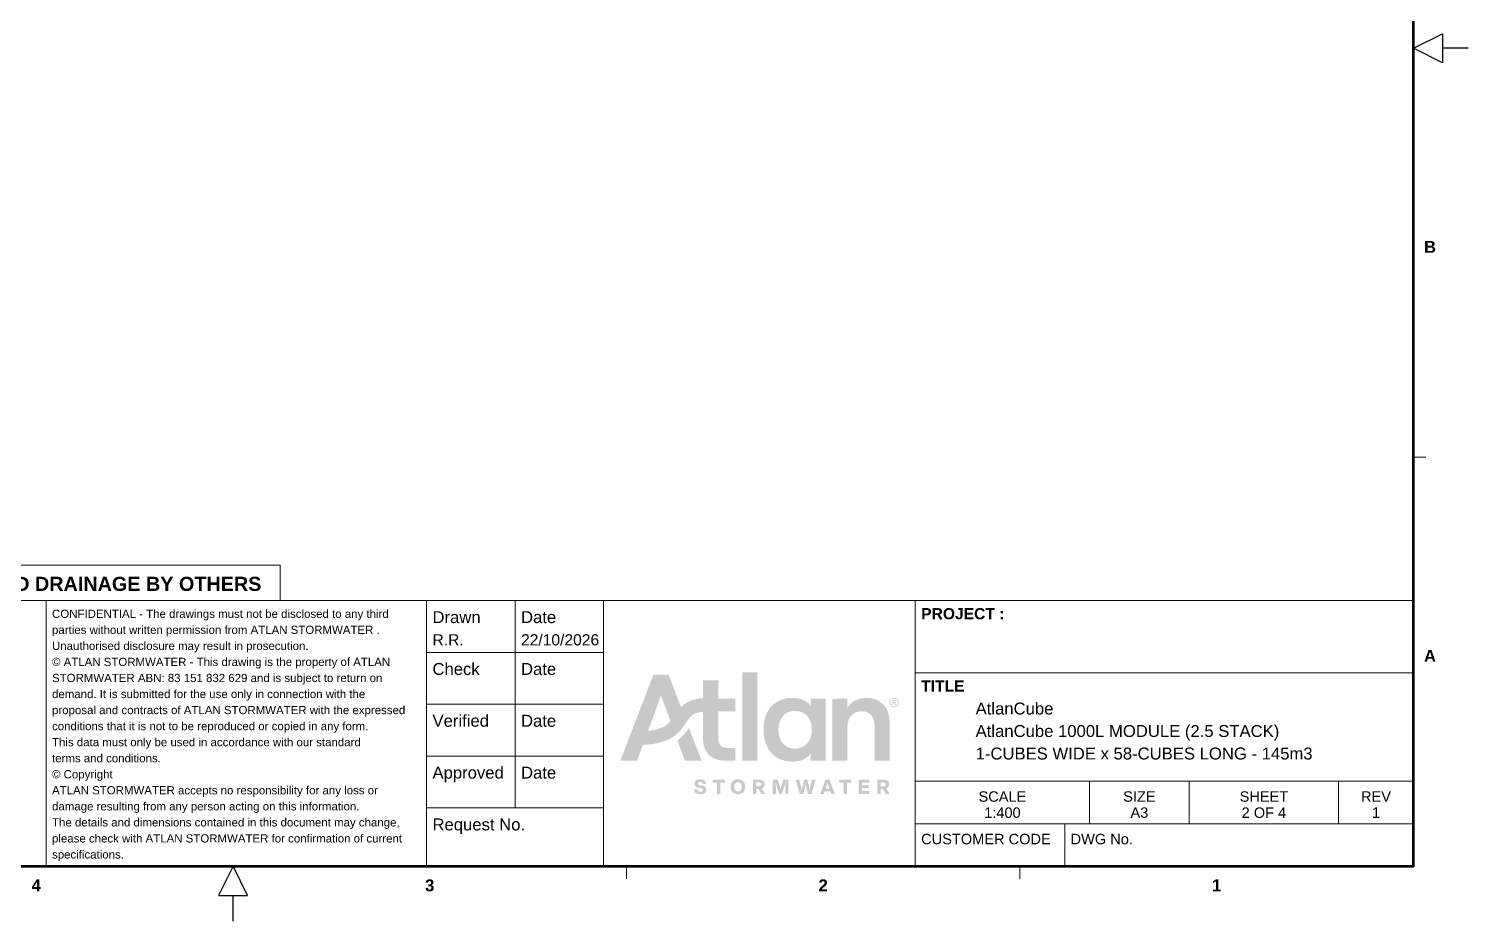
# Model space of a CAD drawing. Header units: millimetres. Extents: x 282 to 167718, y 282 to 525318.
# Drawn here: x 70159 to 167718, y 271482 to 331922 of the extents above; entities that cross this region are included whole.
import ezdxf
from ezdxf.enums import TextEntityAlignment as Align

# ---------------------------------------------------------------- set-up
doc = ezdxf.new("R2010")
doc.units = ezdxf.units.MM
doc.layers.add('FRAME', color=7, linetype='Continuous')
doc.layers.add('TITLE_BLOCK', color=7, linetype='Continuous')
doc.styles.add('ARIAL', font='arial.ttf')
doc.styles.add('ARIAL_BOLD', font='arialbd.ttf')

msp = doc.modelspace()

# ---------------------------------------------------------------- hatches: boundary and pattern name
at = {"layer": 'TITLE_BLOCK', "true_color": 0x0a5cff}
h = msp.add_hatch(color=7, dxfattribs=at)
h.dxf.hatch_style = 1
h.paths.add_polyline_path([(115664.2, 282606.6), (115760, 282359.8), (115752.9, 282356.5), (114626.2, 282356.5), (114618.7, 282365.2), (114122.7, 283717.2), (114124.9, 283722.5), (114229.2, 283802.1), (114336.5, 283892.5), (114430.7, 283980), (114536.2, 284087.3), (114622.8, 284183.9), (114719.8, 284301.9), (114805.8, 284414.6), (114904.5, 284554.1), (114910.6, 284558.6)])
h.paths.add_polyline_path([(118526.9, 285830.9), (118526.5, 282359.8), (118531.9, 282356.7), (119535.1, 282356.7), (119540.7, 282359.8), (119540.8, 288331), (119535.1, 288335.1), (118531.9, 288335.1), (118526.4, 288331)])
h.paths.add_polyline_path([(113540.9, 288111), (114363.3, 285982.5), (114368.7, 285983.8), (114427.7, 286041.1), (114518.9, 286121.9), (114599.4, 286185.6), (114685.2, 286245.9), (114755, 286289.4), (114840.8, 286337.4), (114915.9, 286374.1), (115017.9, 286417.2), (115109.1, 286449.7), (115194.9, 286476), (115275.4, 286496.9), (115393.4, 286522.1), (115586.5, 286552), (115693.8, 286563.1), (115860.2, 286575.1), (115862.2, 286582), (115862, 287799.9), (115865.5, 287804.6), (116879.5, 287804.5), (116883.1, 287799.9), (116882.7, 286549.8), (116884.9, 286543.8), (118038.3, 286542.8), (118045.6, 286539.1), (118046.3, 285691.5), (118043.7, 285688.5), (116890.2, 285687.5), (116884.9, 285686.3), (116882.9, 285680.7), (116883.2, 283835.2), (116888.5, 283749.3), (116894, 283706.4), (116909.3, 283631.3), (116925.4, 283577.7), (116946.8, 283524), (116975, 283470.4), (117011.9, 283416.7), (117051.2, 283373.1), (117110.2, 283323.9), (117153.1, 283296.9), (117206.8, 283270.7), (117265.8, 283249.8), (117367.7, 283228.4), (117453.5, 283221.2), (118038.3, 283220.9), (118044.7, 283218.2), (118046.2, 282359.8), (118043.7, 282357.5), (117265.8, 282358.7), (117137, 282368.6), (117024.4, 282384.3), (116917.1, 282405.9), (116820.5, 282431.6), (116714.4, 282467.1), (116616.6, 282508.2), (116520, 282557.7), (116412.7, 282625.5), (116321.5, 282696.4), (116244.9, 282767.6), (116163.3, 282858.8), (116100.1, 282944.6), (116047.5, 283030.4), (116010.4, 283102.1), (115969.4, 283196.8), (115944.4, 283266.5), (115917.3, 283357.7), (115896.1, 283448.9), (115879.7, 283545.5), (115869.2, 283636.7), (115863.4, 283722.5), (115862.1, 283797.6), (115862.1, 285643.2), (115860.2, 285651.1), (115854.8, 285651.9), (115742.1, 285644.5), (115618.7, 285629.2), (115527.5, 285612.6), (115420.2, 285585.5), (115345.1, 285560.1), (115248.6, 285517.1), (115162.7, 285467), (115098.3, 285419), (115055.4, 285381.6), (115005.6, 285332), (114919.5, 285230.1), (114844.5, 285128.1), (114600.7, 284768.7), (114505.2, 284634.6), (114375.5, 284468.2), (114257.1, 284334.1), (114175.6, 284251.3), (114095.1, 284176.3), (113961, 284065), (113880.5, 284005.8), (113800, 283951.2), (113639.1, 283855), (113547.9, 283807.2), (113445.9, 283759.3), (113242.1, 283677.1), (113032.8, 283608.5), (112807.5, 283549.6), (112598.3, 283506.7), (112362.2, 283469.9), (112104.7, 283441), (111777.4, 283417.9), (111385.8, 282357.8), (110264.5, 282356.5), (110257, 282359.8), (112487.9, 288164.7), (112491, 288169.5), (112496.3, 288170.8), (113515.7, 288170.9), (113523.2, 288159.3)])
h.paths.add_polyline_path([(124312.3, 280804), (124425.6, 280466), (124422.6, 280461.7), (124159.7, 280463.1), (124158.5, 280471.4), (124286.8, 280857.6), (124293.9, 280862.5)])
h.paths.add_polyline_path([(128441.9, 280203.1), (128268.1, 280476.7), (128274.6, 280483.9), (128306.8, 280496.5), (128344.4, 280517.9), (128392.7, 280559), (128410.3, 280578.7), (128431.7, 280610.9), (128447.2, 280643), (128457.7, 280675.2), (128465.7, 280712.8), (128469, 280750.3), (128468.9, 280782.5), (128464, 280825.4), (128454.7, 280863), (128442.3, 280895.2), (128421.3, 280932.7), (128400.3, 280959.6), (128376.6, 280983.1), (128349.8, 281003.9), (128312.2, 281026), (128258.5, 281047.3), (128188.8, 281062.4), (128124.4, 281067), (127673.8, 281067.2), (127668.4, 281064.7), (127666.4, 281056.1), (127666.4, 280106.5), (127673.8, 280103), (127888.4, 280103), (127895.7, 280106.5), (127895.5, 280439.2), (127899.1, 280444.7), (128033.2, 280445.1), (128038.6, 280442.6), (128247.8, 280103.8), (128500, 280103.5), (128502.1, 280106.5)])
h.paths.add_polyline_path([(121139.4, 280525), (121114.8, 280428.4), (121112.4, 280423.8), (121107.1, 280424.4), (121038.1, 280675.2), (120920.9, 281056.1), (120915, 281066.9), (120581.3, 281067.8), (120575.9, 281064.4), (120575.9, 280104.8), (120785.2, 280103), (120792.7, 280106.5), (120791.9, 280594.8), (120787, 280809.4), (120790.5, 280833.3), (120848.7, 280632.3), (120992.2, 280176.3), (121014.3, 280106.5), (121021.2, 280103), (121198.3, 280103.1), (121204.5, 280106.5), (121377.9, 280659.1), (121429, 280832.9), (121432.5, 280820.1), (121426.8, 280605.5), (121426.1, 280106.5), (121434.3, 280103.1), (121638.2, 280103), (121644.3, 280106.5), (121644.3, 280111.9), (121644.2, 281056.1), (121640.1, 281066.9), (121304.1, 281066.9), (121298, 281056.1), (121180.6, 280675.2)])
h.paths.add_polyline_path([(119658.5, 281066.9), (119240.1, 281067.4), (119235.5, 281061.5), (119235.4, 280106.5), (119240.1, 280103), (119454.7, 280103.1), (119463.4, 280106.5), (119463.1, 280439.2), (119470.8, 280445.1), (119604.9, 280444.1), (119814.1, 280105.2), (119819.5, 280103), (120066.3, 280102.9), (120070.6, 280106.5), (119836.9, 280476.7), (119840.9, 280482.8), (119905.3, 280513.1), (119953.6, 280550.9), (119986.5, 280589.4), (120013.5, 280637.7), (120029.2, 280686), (120035, 280718.2), (120037.6, 280761.1), (120034.3, 280814.7), (120024.7, 280857.6), (120013.3, 280889.8), (119993.1, 280927.4), (119963.1, 280964.9), (119932.2, 280993.6), (119878.5, 281026.7), (119830.2, 281046), (119781.9, 281058.3), (119744.4, 281063.9)])
h.paths.add_polyline_path([(125554.6, 280103), (125393.7, 280102.9), (125386.6, 280106.5), (125386.5, 280857.6), (125382.9, 280861.7), (125377.6, 280862.3), (125098.6, 280862), (125093.2, 280865.1), (125091.8, 281056.1), (125091.9, 281061.5), (125096.3, 281066.9), (125908.7, 281068), (125913.6, 281061.5), (125914, 280868.4), (125910.5, 280863), (125624.4, 280862.5), (125617.6, 280857.6), (125617.5, 280106.5), (125608.3, 280102.9)])
h.paths.add_polyline_path([(124173.8, 284935), (124174, 282359.8), (124170.5, 282356.8), (123156.5, 282356.8), (123151.8, 282359.8), (123151.1, 282838.1), (123145.8, 282836.7), (123110.5, 282783.7), (123076.5, 282740.7), (123016.6, 282676.4), (122941.9, 282609.6), (122840, 282535.8), (122748.7, 282482), (122620, 282420.9), (122507.3, 282378.7), (122378.6, 282341.4), (122282, 282320.5), (122137.1, 282299.4), (122062, 282293.4), (121949.4, 282289.8), (121815.2, 282293.2), (121670.4, 282304.7), (121552.4, 282320.8), (121396.8, 282352.3), (121294.8, 282379.7), (121198.3, 282411.3), (121058.8, 282467), (120962.2, 282513.8), (120876.4, 282561.9), (120769.1, 282631.6), (120688.6, 282691.9), (120617.6, 282751.5), (120543.8, 282821.3), (120477.4, 282891), (120414, 282966.1), (120349.6, 283051.9), (120279.3, 283159.2), (120230.1, 283245), (120166.4, 283373.8), (120123.7, 283475.7), (120087, 283577.7), (120054.5, 283685), (120020.9, 283819.1), (119999.3, 283926.4), (119983.3, 284028.3), (119968.2, 284157.1), (119957.3, 284323.4), (119956.6, 284554.1), (119962.6, 284672.1), (119973.1, 284790.1), (119988.7, 284908.2), (120010.5, 285031.6), (120031.8, 285128.1), (120060.3, 285235.4), (120092, 285337.4), (120129.5, 285439.3), (120160.9, 285514.4), (120209.5, 285616.3), (120262.4, 285712.9), (120322.2, 285809.5), (120386.9, 285900.7), (120447.2, 285975.6), (120509.6, 286045.5), (120573.6, 286109.9), (120645.7, 286175.2), (120726.2, 286239.5), (120795.9, 286289), (120871, 286337), (120956.9, 286385.6), (121053.4, 286433.1), (121155.4, 286475.3), (121230.5, 286501.9), (121348.5, 286536.8), (121488, 286568.8), (121616.7, 286589.4), (121783.1, 286605.1), (121911.8, 286608.7), (122056.7, 286605.2), (122169.3, 286594.3), (122319.6, 286568.2), (122442.9, 286536.6), (122561, 286496.9), (122684.4, 286444.2), (122802.4, 286380.1), (122899, 286316.3), (122995.5, 286239), (123076, 286160.5), (123145.8, 286077), (123151.1, 286076.2), (123152.1, 286533.8), (123152.6, 286539.1), (123156.5, 286542.3), (124170.5, 286542.4), (124173.9, 286533.8)])
h.paths.add_polyline_path([(127593.3, 282356.7), (127491.4, 282356.7), (127482.8, 282359.8), (127483.2, 284747.2), (127478, 284849.2), (127472.2, 284902.8), (127456.6, 284994), (127434.9, 285079.9), (127411.7, 285149.6), (127385.2, 285214), (127358.6, 285267.6), (127316.6, 285337.4), (127278, 285391), (127246.8, 285428.6), (127194.6, 285482.2), (127137.3, 285531.8), (127083.6, 285570.2), (127030, 285602.3), (126965.6, 285633.8), (126895.9, 285660.2), (126836.8, 285677.2), (126761.7, 285692.5), (126659.8, 285702.8), (126611.5, 285703.9), (126557.9, 285702.7), (126455.9, 285692.7), (126375.5, 285677.1), (126300.3, 285655.7), (126241.3, 285634.2), (126150.1, 285591.1), (126080.4, 285548.9), (126026.7, 285510), (125957.2, 285450), (125908.7, 285400), (125852.7, 285332), (125815.4, 285278.4), (125768.7, 285197.9), (125735.3, 285128.1), (125709.8, 285063.8), (125687.4, 284994), (125666.5, 284908.2), (125653.4, 284833.1), (125644.3, 284752.6), (125640.2, 284666.8), (125640.1, 282359.8), (125635.1, 282356.7), (124626.5, 282356.7), (124617.7, 282359.8), (124617.9, 286533.8), (124621.1, 286542), (125635.1, 286542.6), (125639.4, 286539.1), (125639.9, 286533.8), (125640.5, 285904.5), (125645.8, 285905.5), (125687.5, 285981.2), (125740.8, 286061.6), (125800, 286136.7), (125853.6, 286195.8), (125930.2, 286268), (125989.2, 286316.2), (126048.2, 286358.9), (126123.3, 286406.1), (126193, 286444), (126284.2, 286486), (126375.5, 286520.2), (126461.3, 286546.6), (126547.1, 286568), (126627.6, 286583.7), (126751, 286600), (126831.5, 286606.2), (126965.6, 286608.7), (127067.5, 286605.4), (127174.8, 286595.1), (127249.9, 286584), (127330.4, 286568.1), (127432.3, 286541.8), (127522.7, 286512.3), (127614.8, 286475.8), (127684.5, 286442.9), (127770.3, 286395.7), (127845.4, 286347.6), (127931.3, 286283.7), (128001, 286224), (128083, 286142.1), (128147.6, 286067), (128196.1, 286002.6), (128265.8, 285895.3), (128312.9, 285809.5), (128351.4, 285729), (128394.1, 285621.7), (128430.2, 285508.3), (128460.4, 285385.7), (128480.9, 285273), (128497.2, 285133.5), (128502.7, 285015.5), (128502.7, 282359.8), (128500, 282356.7)])
h.paths.add_polyline_path([(112583.9, 285600.3), (112135.3, 284382.4), (112131.5, 284371.7), (112136.9, 284368.8), (112276.4, 284385.9), (112378.3, 284401.6), (112496.3, 284422.9), (112619.7, 284450), (112818.2, 284504.7), (112914.8, 284537.2), (113022.1, 284579.7), (113102.6, 284616.4), (113204.5, 284669.9), (113274.3, 284711.6), (113365.5, 284773.6), (113440.6, 284831.8), (113509.1, 284892.1), (113596.2, 284978.9), (113646.3, 285036.9), (113082.2, 286576.7), (113019, 286748.3), (113011.4, 286761.9)])
h.paths.add_polyline_path([(115613.4, 280907), (115581.2, 280900.3), (115549, 280885.9), (115528.7, 280868.4), (115515.4, 280846.9), (115509.9, 280825.4), (115510.3, 280793.3), (115516.5, 280771.8), (115536.6, 280745), (115559.7, 280728.6), (115602.6, 280711.3), (115640.2, 280701.1), (115763.6, 280678.2), (115838.7, 280661), (115892.3, 280643.9), (115940.6, 280623), (115994.3, 280589.7), (116029.1, 280557.2), (116056, 280519.6), (116076.5, 280471.4), (116086.6, 280412.3), (116087, 280364.1), (116076.5, 280299.7), (116054.7, 280246), (116021.1, 280198.5), (115983.6, 280163.4), (115929.9, 280130.4), (115876.3, 280108.8), (115844.1, 280099.4), (115785, 280088), (115726, 280082.7), (115645.6, 280082.4), (115570.5, 280088.5), (115516.8, 280099), (115479.2, 280110), (115409.5, 280141.1), (115380, 280160.2), (115350.5, 280184.5), (115327.5, 280208.5), (115307.1, 280235.3), (115291.5, 280262.2), (115275.1, 280299.7), (115264.4, 280337.2), (115258, 280374.8), (115256, 280412.3), (115259.3, 280419.2), (115264.7, 280420), (115473.9, 280419.9), (115478.5, 280412.3), (115482.1, 280380.2), (115489, 280353.3), (115510.1, 280315.8), (115527.5, 280298.6), (115554.4, 280281.9), (115608, 280265.6), (115688.5, 280259.9), (115752.9, 280265.9), (115774.3, 280271.7), (115806.5, 280287), (115835.5, 280315.8), (115845.6, 280337.2), (115849.3, 280358.7), (115849.8, 280380.2), (115846.2, 280401.6), (115833.3, 280425.5), (115806.5, 280447.7), (115774.3, 280462.2), (115736.8, 280473.4), (115559.7, 280507.9), (115484.6, 280529.3), (115414.9, 280560.9), (115382.7, 280581.7), (115349, 280610.9), (115311.5, 280659.1), (115295.5, 280691.3), (115285, 280723.5), (115278.9, 280755.7), (115276.1, 280804), (115279.7, 280852.3), (115290.4, 280895.2), (115316.8, 280948.8), (115342.1, 280981), (115388, 281021.1), (115431, 281045.6), (115473.9, 281063.3), (115538.3, 281079.5), (115575.8, 281085), (115672.4, 281088.9), (115742.1, 281084.2), (115801.1, 281074.1), (115854.8, 281058.1), (115903.1, 281036.5), (115951.4, 281004.1), (115985.5, 280970.3), (116012.2, 280932.7), (116034.6, 280884.5), (116049.8, 280825.4), (116053.3, 280775.9), (115844.1, 280774.4), (115837.2, 280777.2), (115830.2, 280820.1), (115818.4, 280846.9), (115801.1, 280868.6), (115779.7, 280885.1), (115740.8, 280900.6), (115709.9, 280906.5), (115656.3, 280909.5)])
h.paths.add_polyline_path([(126574, 281067.5), (126407.6, 281067.7), (126402.3, 281065.9), (126399.9, 281061.5), (126399.6, 280106.5), (126407.6, 280102.9), (127131.9, 280103.4), (127135.2, 280106.5), (127135, 280299.7), (127131.9, 280307), (126633, 280307.5), (126629.2, 280310.4), (126629.1, 280487.5), (126629.4, 280492.8), (126633, 280495.8), (127089, 280496.4), (127091.1, 280503.6), (127091.2, 280680.6), (127089, 280686.8), (127083.6, 280687.9), (126633, 280687.7), (126629.1, 280696.7), (126629.1, 280852.3), (126633, 280862.5), (127131.9, 280862.5), (127136.9, 280868.4), (127136.5, 281061.5), (127132.5, 281066.9), (127126.5, 281067.6)])
h.paths.add_polyline_path([(117840.8, 280246), (117866.6, 280217.4), (117900.2, 280187), (117936.8, 280160.2), (117979.3, 280135.6), (118027.6, 280114.5), (118075.9, 280099.3), (118129.5, 280088), (118172.5, 280083.2), (118279.7, 280083.6), (118344.1, 280093.1), (118387, 280104.1), (118446.1, 280126.1), (118489, 280148.1), (118537.3, 280180.4), (118564.1, 280203.1), (118614.1, 280256.8), (118640.6, 280294.3), (118666.9, 280342.6), (118683, 280380.2), (118699.8, 280433.8), (118710.6, 280487.5), (118716.1, 280535.7), (118715.4, 280643), (118705.1, 280712.8), (118694.2, 280755.7), (118672.7, 280814.7), (118651.1, 280857.6), (118623.3, 280900.6), (118597.7, 280932.7), (118564.1, 280966.7), (118531.9, 280993.5), (118483.6, 281025), (118440.7, 281046.2), (118397.8, 281062.7), (118333.4, 281079.2), (118295.8, 281084.9), (118236.8, 281088.9), (118145.6, 281084.5), (118086.6, 281073.6), (118049.1, 281063.2), (118006.1, 281047), (117963.2, 281025.8), (117920.3, 280998.3), (117882.7, 280967.8), (117848.1, 280932.7), (117822.4, 280900.6), (117795.1, 280857.6), (117773.8, 280814.7), (117755.7, 280766.4), (117741.6, 280712.8), (117734.3, 280669.9), (117729.6, 280616.2), (117729.4, 280557.2), (117734.6, 280498.2), (117742.1, 280455.3), (117756.2, 280401.6), (117774.4, 280353.3), (117795.7, 280310.4)])
h.paths.add_polyline_path([(123187.5, 280830.8), (123081.4, 280366.5), (123075.6, 280380.2), (123045.3, 280546.5), (123018.4, 280675.2), (122928.5, 281061.5), (122920.4, 281067.7), (122700.5, 281067.1), (122693.6, 281050.8), (122620, 280734.2), (122550.6, 280385.5), (122544.9, 280369.1), (122471.3, 280691.3), (122381.6, 281061.5), (122373.2, 281067.7), (122147.9, 281067.7), (122142.5, 281065.4), (122141.2, 281061.5), (122405.4, 280103.9), (122657.5, 280103.1), (122661, 280106.5), (122744.6, 280455.3), (122813.1, 280780.5), (122819.1, 280761.1), (122865.9, 280525), (122963.9, 280106.5), (122974.1, 280103.1), (123215.5, 280103.1), (123220.9, 280105), (123482.8, 281061.5), (123478.4, 281067.6), (123247.7, 281066.5)])
h.paths.add_polyline_path([(121976.2, 283176.2), (121906.5, 283183.7), (121847.4, 283194.1), (121734.8, 283222.8), (121632.8, 283260.5), (121536.3, 283308.6), (121445.1, 283367.4), (121353.9, 283441.6), (121297.9, 283497.2), (121255.4, 283545.5), (121191.3, 283631.3), (121133.2, 283727.9), (121080.3, 283840.8), (121039.6, 283953.2), (121008.1, 284071.2), (120986.5, 284189.3), (120971, 284344.9), (120970.1, 284527.3), (120976.2, 284623.8), (120992.3, 284747.2), (121019.7, 284876), (121055.7, 284994), (121101.1, 285106.7), (121154.3, 285208.6), (121217.7, 285305.2), (121292.8, 285396.4), (121359.2, 285462.1), (121439.7, 285527.8), (121493.4, 285564.4), (121547, 285596.3), (121622.1, 285633.8), (121734.8, 285676.7), (121836.7, 285703.3), (121933.3, 285719.4), (122062, 285728.4), (122201.5, 285724.2), (122319.6, 285708.7), (122432.2, 285682.4), (122539.5, 285645.2), (122652.2, 285591.2), (122705.8, 285559), (122759.5, 285522), (122845.3, 285451.1), (122895.4, 285401.7), (122933.7, 285358.8), (122991.8, 285283.7), (123055.4, 285181.8), (123103.3, 285085.2), (123148.7, 284967.2), (123184.9, 284838.4), (123206.6, 284725.8), (123222.4, 284586.3), (123227, 284468.2), (123222.3, 284312.7), (123206.6, 284173.2), (123179.6, 284039.1), (123143.2, 283915.7), (123103, 283813.7), (123055.4, 283717.2), (122991.7, 283615.2), (122933.5, 283540.1), (122895.3, 283497.2), (122845.3, 283447.8), (122759.5, 283377), (122662.9, 283313.8), (122555.6, 283260.5), (122453.7, 283223.4), (122335.6, 283193.8), (122228.3, 283177.8), (122110.3, 283171.3), (122029.8, 283172)])
h.paths.add_polyline_path([(118447.4, 280750.3), (118425.8, 280787.9), (118408.9, 280809.4), (118365.6, 280848.3), (118328, 280869.1), (118274.4, 280885.3), (118215.4, 280889.3), (118172.5, 280885.4), (118151, 280880.4), (118118.8, 280869.3), (118097.3, 280858.5), (118065.5, 280836.2), (118048.1, 280820.1), (118014.7, 280777.2), (117987.3, 280718.2), (117972.1, 280653.8), (117967.2, 280584), (117971.6, 280519.6), (117988, 280449.9), (118015.6, 280390.9), (118050, 280348), (118075.9, 280325.3), (118124.2, 280298.5), (118156.4, 280288), (118183.2, 280283), (118226.1, 280280.8), (118252.9, 280281.6), (118285.1, 280286.9), (118322.7, 280298.6), (118360.2, 280318.3), (118397.8, 280349), (118431.6, 280390.9), (118457.9, 280444.5), (118469.1, 280482.1), (118478.6, 280541.1), (118479.7, 280616.2), (118474.1, 280664.5), (118463.8, 280707.4)])
h.paths.add_polyline_path([(128612, 286533.8), (128573.6, 286496.2), (128536.1, 286442.5), (128508.9, 286378.2), (128497.9, 286324.5), (128497.8, 286249.4), (128508.9, 286195.8), (128530.7, 286142.1), (128562, 286093.8), (128585.8, 286066.7), (128618, 286038), (128666.3, 286007), (128719.9, 285985), (128773.6, 285973.8), (128848.7, 285973.5), (128902.3, 285984.2), (128934.5, 285995.4), (128966.7, 286011.2), (129015, 286044.2), (129054.2, 286083.1), (129081.4, 286120.7), (129107.8, 286174.3), (129124.5, 286238.7), (129127.6, 286292.3), (129124.4, 286335.2), (129117.9, 286367.4), (129096.3, 286426.5), (129075.3, 286464), (129059.8, 286485.5), (129012.7, 286533.8), (128972.1, 286562.9), (128918.4, 286588.4), (128880.9, 286599.3), (128843.3, 286605.3), (128778.9, 286605), (128725.3, 286594.3), (128660.9, 286567.5)])
h.paths.add_polyline_path([(119807.1, 280734.2), (119799, 280702.1), (119779.7, 280669.9), (119755.1, 280647.6), (119717.6, 280630), (119674.6, 280623.4), (119465.4, 280624.5), (119463.4, 280626.9), (119463.6, 280879.1), (119470.8, 280884.3), (119669.3, 280884), (119706.8, 280880.1), (119739, 280869.4), (119771.2, 280847.1), (119795, 280814.7), (119806.7, 280777.2)])
h.paths.add_polyline_path([(124481.6, 280927.4), (124428, 281065.9), (124165.1, 281067.6), (124159.7, 281066.8), (124154.5, 281061.5), (123802.9, 280106.5), (123805.6, 280103.4), (124036.3, 280103.9), (124087.4, 280256.8), (124091.4, 280267.5), (124095.3, 280270.3), (124492.4, 280269.1), (124544, 280117.3), (124551.4, 280103.1), (124782.1, 280103), (124787.4, 280103.1), (124790.7, 280106.5)])
h.paths.add_polyline_path([(128226.4, 280814.7), (128235.1, 280793.3), (128239.9, 280766.4), (128239.8, 280739.6), (128234.6, 280712.8), (128223, 280686), (128211.9, 280669.9), (128194.2, 280652.7), (128178.1, 280642.2), (128145.9, 280629), (128113.7, 280623.6), (127904.5, 280623.2), (127899.1, 280623.4), (127895.7, 280626.9), (127895.6, 280873.7), (127899.1, 280883.8), (128097.6, 280884.1), (128140.5, 280879.7), (128172.6, 280868.4), (128188.8, 280858.8), (128213, 280836.2)])
h.paths.add_polyline_path([(129028.2, 286442.5), (128993.5, 286482.8), (128956, 286512.9), (128913.1, 286535.8), (128859.4, 286551.5), (128811.1, 286555.2), (128762.9, 286550.9), (128709.2, 286534.7), (128660.9, 286508.1), (128616.5, 286469.4), (128584.1, 286426.5), (128557.5, 286367.4), (128547.2, 286319.2), (128546.1, 286265.5), (128551.7, 286227.9), (128567.9, 286179.7), (128600, 286126), (128644.8, 286080.5), (128682.4, 286054.8), (128730.7, 286034), (128784.3, 286022.5), (128838, 286022.2), (128875.5, 286028.6), (128918.4, 286043.2), (128966.7, 286070.6), (129005.1, 286104.6), (129038.1, 286147.5), (129064.9, 286206.5), (129075.2, 286254.8), (129076.4, 286303.1), (129070.5, 286346), (129054.9, 286394.3)])
h.paths.add_polyline_path([(128821.9, 286466.7), (128693.1, 286466.7), (128690.4, 286464), (128690.4, 286109.9), (128693.1, 286105.6), (128741.4, 286105.6), (128744.1, 286109.9), (128744.1, 286244), (128746.8, 286246.7), (128800.4, 286246.7), (128812.9, 286233.3), (128897, 286106.8), (128956, 286105.6), (128959.8, 286109.9), (128956.9, 286115.3), (128869.4, 286244), (128875.5, 286249.4), (128902.3, 286259.4), (128918.4, 286269.9), (128935.8, 286287), (128946.5, 286303.1), (128958.1, 286340.6), (128958, 286372.8), (128952.8, 286394.3), (128934.5, 286425.4), (128907.7, 286448.9), (128880.9, 286460.8), (128864.8, 286464.7)])
h.paths.add_polyline_path([(116513.1, 280997.1), (116512.9, 280868.4), (116517.4, 280863), (116804.4, 280862.4), (116807.6, 280857.6), (116807.6, 280106.5), (116815.1, 280102.9), (117035.1, 280103), (117038.8, 280106.5), (117038.9, 280857.6), (117045.8, 280862.4), (117331.6, 280863), (117334.8, 280868.4), (117334.5, 281061.5), (117331.7, 281066.9), (116520, 281067.8), (116513.2, 281061.5)])
h.paths.add_polyline_path([(128868.2, 286415.7), (128838, 286422.8), (128745, 286421.1), (128744.1, 286297.7), (128746.8, 286294.1), (128854.1, 286295.2), (128870.2, 286300.8), (128886.2, 286312.2), (128898.5, 286329.9), (128903.8, 286351.3), (128903.1, 286367.4), (128893.5, 286394.3), (128880.9, 286407.8)])

# ---------------------------------------------------------------- linework, layer by layer
at = {"layer": 'FRAME', "lineweight": 20}
for p, q in [((164000, 330600), (164846.7, 330600)), ((164000, 302900), (164846.7, 302900)), ((84000, 275200), (84000, 274353.3)), ((110666.7, 275200), (110666.7, 274353.3)), ((137333.3, 275200), (137333.3, 274353.3))]:
    msp.add_line(p, q, dxfattribs=at)
at = {"layer": 'FRAME', "lineweight": 30}
for p, q in [((167717.8, 330600), (165128.9, 330600)), ((84000, 271482.2), (84000, 274071.1))]:
    msp.add_line(p, q, dxfattribs=at)
at = {"layer": 'FRAME', "lineweight": 53}
msp.add_lwpolyline([(4000, 275200), (164000, 275200), (164000, 386000), (4000, 386000)], close=True, dxfattribs=at)
at = {"layer": 'TITLE_BLOCK', "lineweight": 18}
for p, q in [((103120, 289690), (103120, 293200)), ((103120, 286180), (103120, 289690)), ((130240, 288304), (164000, 288304)), ((103120, 282670), (103120, 286180)), ((103120, 279160), (103120, 282670)), ((130240, 280960), (164000, 280960)), ((130240, 278080), (164000, 278080))]:
    msp.add_line(p, q, dxfattribs=at)
at = {"layer": 'TITLE_BLOCK', "lineweight": 15}
for p, q in [((97120, 289690), (109120, 289690)), ((97120, 286180), (109120, 286180)), ((97120, 282670), (109120, 282670)), ((97120, 279160), (109120, 279160))]:
    msp.add_line(p, q, dxfattribs=at)
at = {"layer": 'TITLE_BLOCK', "lineweight": 9}
for p, q in [((142056, 278080), (142056, 280960)), ((148808, 278080), (148808, 280960)), ((158936, 278080), (158936, 280960)), ((140368, 275200), (140368, 278080))]:
    msp.add_line(p, q, dxfattribs=at)
at = {"layer": 'TITLE_BLOCK', "lineweight": 18}
for points in [[(4000, 293200), (87200, 293200), (87200, 295600), (4000, 295600)], [(49600, 275200), (71333.3, 275200), (71333.3, 293200), (49600, 293200)], [(97120, 275200), (109120, 275200), (109120, 293200), (97120, 293200)], [(109120, 275200), (130240, 275200), (130240, 293200), (109120, 293200)], [(130240, 275200), (164000, 275200), (164000, 293200), (130240, 293200)]]:
    msp.add_lwpolyline(points, close=True, dxfattribs=at)

# ---------------------------------------------------------------- texts
at = {"layer": 'FRAME', "style": 'ARIAL_BOLD'}
for s, p in [('B', (165128.9, 316750)), ('A', (165128.9, 289050)), ('4', (70666.7, 273506.7)), ('3', (97333.3, 273506.7)), ('2', (124000, 273506.7)), ('1', (150666.7, 273506.7))]:
    msp.add_text(s, height=808.3, dxfattribs=at).set_placement(p, align=Align.CENTER)
at = {"layer": 'TITLE_BLOCK'}
for s, height, style, p in [('ALL INTERCONNECTING PIPEWORK, PITS AND ASSOCIATED DRAINAGE BY OTHERS', 959.838, 'ARIAL_BOLD', (58140, 293848.8)), ('SCALE', 707.25, 'ARIAL', (136148, 279572.2)), ('SIZE', 707.25, 'ARIAL', (145432, 279572.2)), ('SHEET', 707.25, 'ARIAL', (153872, 279572.2)), ('REV', 707.25, 'ARIAL', (161468, 279572.2)), ('1:400', 707.25, 'ARIAL', (136148, 278480)), ('A3', 707.25, 'ARIAL', (145432, 278480)), ('2 OF 4', 707.25, 'ARIAL', (153872, 278480)), ('1', 707.2, 'ARIAL', (161468, 278480))]:
    msp.add_text(s, height=height, dxfattribs=dict(at, style=style)).set_placement(p, align=Align.CENTER)
for s, height, style, p in [('PROJECT :', 757.77, 'ARIAL_BOLD', (130640, 291930)), ('CONFIDENTIAL - The drawings must not be disclosed to any third', 555.696, 'ARIAL', (71733.3, 292023.9)), ('Drawn', 808.28, 'ARIAL', (97520, 291671.1)), ('Date', 808.28, 'ARIAL', (103520, 291671.1)), ('parties without written permission from ATLAN STORMWATER .', 555.696, 'ARIAL', (71733.3, 290937.3)), ('R.R.', 757.77, 'ARIAL', (97520, 290160.6)), ('22/10/2026', 757.77, 'ARIAL', (103520, 290160.6)), ('Unauthorised disclosure may result in prosecution.', 555.696, 'ARIAL', (71733.3, 289850.8)), ('© ATLAN STORMWATER - This drawing is the property of ATLAN', 555.696, 'ARIAL', (71733.3, 288764.2)), ('Check', 808.28, 'ARIAL', (97520, 288161.1)), ('Date', 808.28, 'ARIAL', (103520, 288161.1)), ('STORMWATER ABN: 83 151 832 629 and is subject to return on', 555.696, 'ARIAL', (71733.3, 287677.7)), ('demand. It is submitted for the use only in connection with the', 555.696, 'ARIAL', (71733.3, 286591.1)), ('TITLE', 757.77, 'ARIAL_BOLD', (130640, 287034)), ('proposal and contracts of ATLAN STORMWATER with the expressed', 555.696, 'ARIAL', (71733.3, 285504.6)), ('AtlanCube', 808.28, 'ARIAL', (134332.2, 285481.8)), ('conditions that it is not to be reproduced or copied in any form.', 555.696, 'ARIAL', (71733.3, 284418)), ('Verified', 808.28, 'ARIAL', (97520, 284651.1)), ('Date', 808.28, 'ARIAL', (103520, 284651.1)), ('This data must only be used in accordance with our standard', 555.696, 'ARIAL', (71733.3, 283331.4)), ('AtlanCube 1000L MODULE (2.5 STACK)', 808.284, 'ARIAL', (134332.2, 283957.8)), ('1-CUBES WIDE x 58-CUBES LONG - 145m3', 808.284, 'ARIAL', (134332.2, 282433.8)), ('terms and conditions.', 555.696, 'ARIAL', (71733.3, 282244.9)), ('Approved', 808.28, 'ARIAL', (97520, 281141.1)), ('Date', 808.28, 'ARIAL', (103520, 281141.1)), ('© Copyright', 555.696, 'ARIAL', (71733.3, 281158.3)), ('ATLAN STORMWATER accepts no responsibility for any loss or', 555.696, 'ARIAL', (71733.3, 280071.8)), ('damage resulting from any person acting on this information.', 555.696, 'ARIAL', (71733.3, 278985.2)), ('The details and dimensions contained in this document may change,', 555.696, 'ARIAL', (71733.3, 277898.7)), ('Request No.', 808.284, 'ARIAL', (97520, 277631.1)), ('please check with ATLAN STORMWATER for confirmation of current', 555.696, 'ARIAL', (71733.3, 276812.1)), ('CUSTOMER CODE', 707.249, 'ARIAL', (130640, 276692.2)), ('DWG No.', 707.25, 'ARIAL', (140768, 276692.2)), ('specifications.', 555.696, 'ARIAL', (71733.3, 275725.6))]:
    msp.add_text(s, height=height, dxfattribs=dict(at, style=style)).set_placement(p)

# ---------------------------------------------------------------- next in the draw order: wipeouts: each hides what was drawn before it
for points in [[(165975.6, 331587.8), (165975.6, 329612.2), (164000, 330600)], [(83012.2, 273224.4), (84987.8, 273224.4), (84000, 275200)]]:
    msp.add_wipeout(points)

# ---------------------------------------------------------------- next in the draw order: linework, layer by layer
at = {"layer": 'FRAME', "lineweight": 30}
for points in [[(165975.6, 331587.8), (165975.6, 329612.2), (164000, 330600)], [(83012.2, 273224.4), (84987.8, 273224.4), (84000, 275200)]]:
    msp.add_lwpolyline(points, close=True, dxfattribs=at)
at = {"layer": 'TITLE_BLOCK', "lineweight": 18}
msp.add_lwpolyline([(71333.3, 275200), (97120, 275200), (97120, 293200), (71333.3, 293200)], close=True, dxfattribs=at)

doc.saveas('drawing.dxf')
